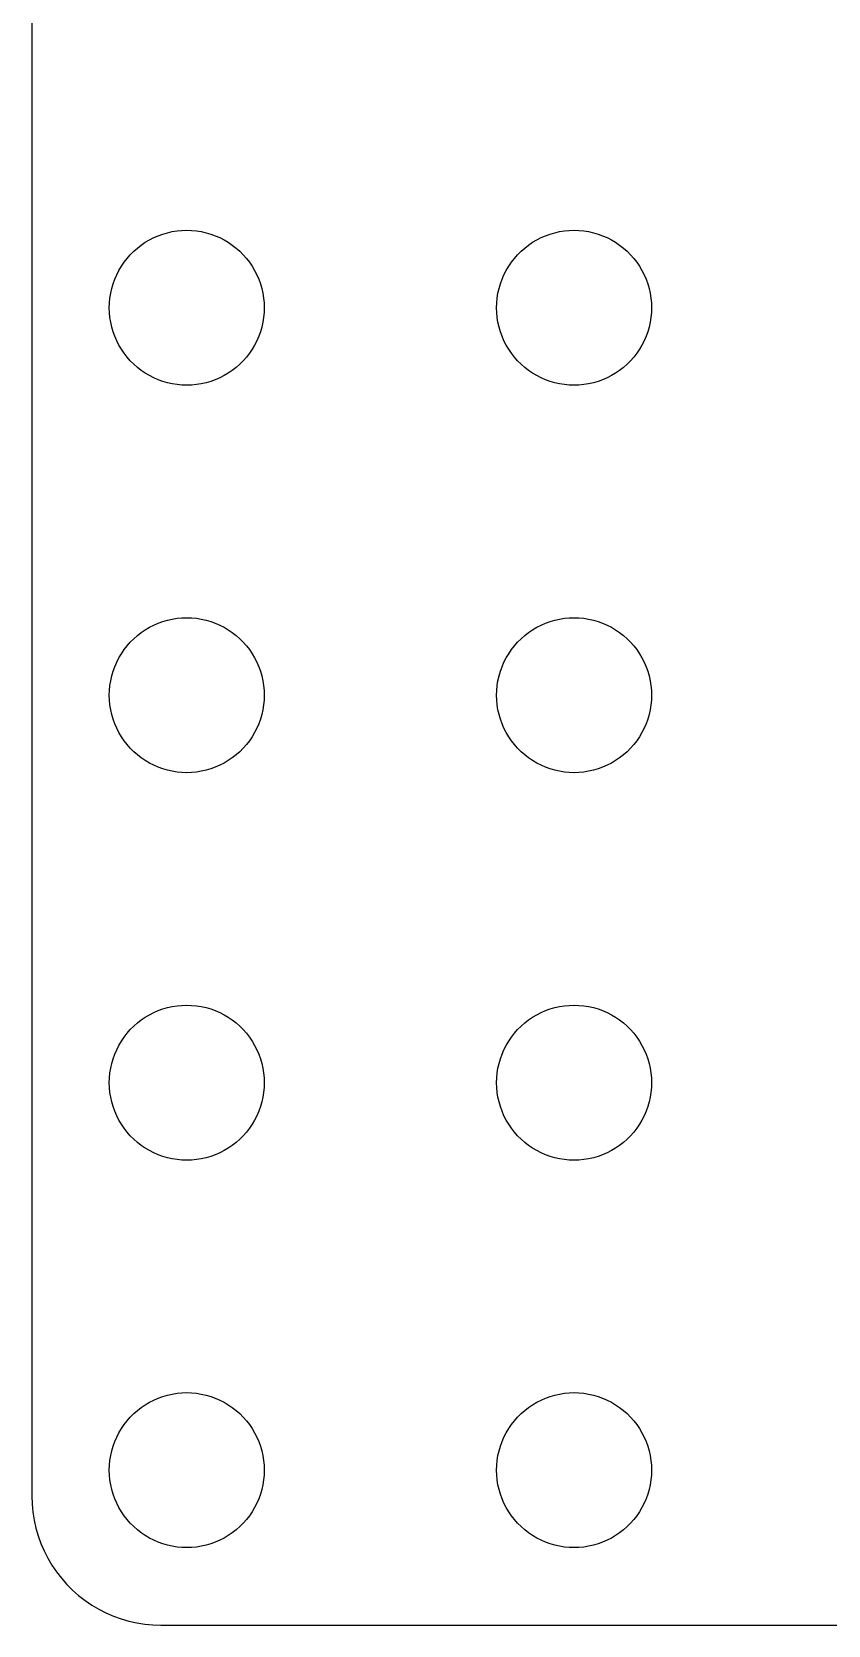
# Model space of a CAD drawing. Header units: metres. Extents: x -66 to 66, y -66 to 66.
# Drawn here: x -66 to -35.2, y -66 to -4.3 of the extents above; entities that cross this region are included whole.
import ezdxf

# ---------------------------------------------------------------- set-up
doc = ezdxf.new("R2010")
doc.units = ezdxf.units.M

msp = doc.modelspace()

# ---------------------------------------------------------------- linework, layer by layer
for p, q in [((-66, 61), (-66, -61)), ((-61.4453, -12.3711), (-61.2773, -12.2855)), ((-61.2773, -12.2855), (-61.1044, -12.2107)), ((-61.1044, -12.2107), (-60.927, -12.1468)), ((-60.927, -12.1468), (-60.7461, -12.0942)), ((-60.7461, -12.0942), (-60.5621, -12.0531)), ((-60.5621, -12.0531), (-60.376, -12.0237)), ((-60.376, -12.0237), (-60.1884, -12.0059)), ((-60.1884, -12.0059), (-60, -12)), ((-60, -12), (-59.8116, -12.0059)), ((-59.8116, -12.0059), (-59.624, -12.0237)), ((-59.624, -12.0237), (-59.4379, -12.0531)), ((-59.4379, -12.0531), (-59.2539, -12.0942)), ((-59.2539, -12.0942), (-59.0729, -12.1468)), ((-59.0729, -12.1468), (-58.8956, -12.2107)), ((-58.8956, -12.2107), (-58.7227, -12.2855)), ((-58.7227, -12.2855), (-58.5547, -12.3711)), ((-46.4453, -12.3711), (-46.2773, -12.2855)), ((-46.2773, -12.2855), (-46.1044, -12.2107)), ((-46.1044, -12.2107), (-45.927, -12.1468)), ((-45.927, -12.1468), (-45.7461, -12.0942)), ((-45.7461, -12.0942), (-45.5621, -12.0531)), ((-45.5621, -12.0531), (-45.376, -12.0237)), ((-45.376, -12.0237), (-45.1884, -12.0059)), ((-45.1884, -12.0059), (-45, -12)), ((-45, -12), (-44.8116, -12.0059)), ((-44.8116, -12.0059), (-44.624, -12.0237)), ((-44.624, -12.0237), (-44.4379, -12.0531)), ((-44.4379, -12.0531), (-44.2539, -12.0942)), ((-44.2539, -12.0942), (-44.0729, -12.1468)), ((-44.0729, -12.1468), (-43.8956, -12.2107)), ((-43.8956, -12.2107), (-43.7227, -12.2855)), ((-43.7227, -12.2855), (-43.5547, -12.3711)), ((-62.3115, -13.0877), (-62.1869, -12.9464)), ((-62.1869, -12.9464), (-62.0536, -12.8131)), ((-62.0536, -12.8131), (-61.9123, -12.6884)), ((-61.9123, -12.6884), (-61.7634, -12.5729)), ((-61.7634, -12.5729), (-61.6075, -12.467)), ((-61.6075, -12.467), (-61.4453, -12.3711)), ((-58.5547, -12.3711), (-58.3925, -12.467)), ((-58.3925, -12.467), (-58.2366, -12.5729)), ((-58.2366, -12.5729), (-58.0877, -12.6884)), ((-58.0877, -12.6884), (-57.9464, -12.8131)), ((-57.9464, -12.8131), (-57.8131, -12.9464)), ((-57.8131, -12.9464), (-57.6885, -13.0877)), ((-47.3115, -13.0877), (-47.1869, -12.9464)), ((-47.1869, -12.9464), (-47.0536, -12.8131)), ((-47.0536, -12.8131), (-46.9123, -12.6884)), ((-46.9123, -12.6884), (-46.7634, -12.5729)), ((-46.7634, -12.5729), (-46.6075, -12.467)), ((-46.6075, -12.467), (-46.4453, -12.3711)), ((-43.5547, -12.3711), (-43.3925, -12.467)), ((-43.3925, -12.467), (-43.2366, -12.5729)), ((-43.2366, -12.5729), (-43.0877, -12.6884)), ((-43.0877, -12.6884), (-42.9464, -12.8131)), ((-42.9464, -12.8131), (-42.8131, -12.9464)), ((-42.8131, -12.9464), (-42.6885, -13.0877)), ((-62.7145, -13.7227), (-62.6289, -13.5547)), ((-62.6289, -13.5547), (-62.533, -13.3925)), ((-62.533, -13.3925), (-62.427, -13.2366)), ((-62.427, -13.2366), (-62.3115, -13.0877)), ((-57.6885, -13.0877), (-57.5729, -13.2366)), ((-57.5729, -13.2366), (-57.467, -13.3925)), ((-57.467, -13.3925), (-57.3711, -13.5547)), ((-57.3711, -13.5547), (-57.2855, -13.7227)), ((-47.7145, -13.7227), (-47.6289, -13.5547)), ((-47.6289, -13.5547), (-47.533, -13.3925)), ((-47.533, -13.3925), (-47.427, -13.2366)), ((-47.427, -13.2366), (-47.3115, -13.0877)), ((-42.6885, -13.0877), (-42.5729, -13.2366)), ((-42.5729, -13.2366), (-42.467, -13.3925)), ((-42.467, -13.3925), (-42.3711, -13.5547)), ((-42.3711, -13.5547), (-42.2855, -13.7227)), ((-62.9057, -14.2539), (-62.8532, -14.0729)), ((-62.8532, -14.0729), (-62.7893, -13.8956)), ((-62.7893, -13.8956), (-62.7145, -13.7227)), ((-57.2855, -13.7227), (-57.2107, -13.8956)), ((-57.2107, -13.8956), (-57.1468, -14.0729)), ((-57.1468, -14.0729), (-57.0942, -14.2539)), ((-47.9057, -14.2539), (-47.8532, -14.0729)), ((-47.8532, -14.0729), (-47.7893, -13.8956)), ((-47.7893, -13.8956), (-47.7145, -13.7227)), ((-42.2855, -13.7227), (-42.2107, -13.8956)), ((-42.2107, -13.8956), (-42.1468, -14.0729)), ((-42.1468, -14.0729), (-42.0942, -14.2539)), ((-62.9941, -14.8116), (-62.9763, -14.624)), ((-62.9763, -14.624), (-62.9469, -14.4379)), ((-62.9469, -14.4379), (-62.9057, -14.2539)), ((-57.0942, -14.2539), (-57.0531, -14.4379)), ((-57.0531, -14.4379), (-57.0237, -14.624)), ((-57.0237, -14.624), (-57.0059, -14.8116)), ((-47.9941, -14.8116), (-47.9763, -14.624)), ((-47.9763, -14.624), (-47.9469, -14.4379)), ((-47.9469, -14.4379), (-47.9057, -14.2539)), ((-42.0942, -14.2539), (-42.0531, -14.4379)), ((-42.0531, -14.4379), (-42.0237, -14.624)), ((-42.0237, -14.624), (-42.0059, -14.8116)), ((-63, -15), (-62.9941, -14.8116)), ((-62.9941, -15.1884), (-63, -15)), ((-62.9763, -15.376), (-62.9941, -15.1884)), ((-62.9469, -15.5621), (-62.9763, -15.376)), ((-57.0237, -15.376), (-57.0531, -15.5621)), ((-57.0059, -15.1884), (-57.0237, -15.376)), ((-57.0059, -14.8116), (-57, -15)), ((-57, -15), (-57.0059, -15.1884)), ((-48, -15), (-47.9941, -14.8116)), ((-47.9941, -15.1884), (-48, -15)), ((-47.9763, -15.376), (-47.9941, -15.1884)), ((-47.9469, -15.5621), (-47.9763, -15.376)), ((-42.0237, -15.376), (-42.0531, -15.5621)), ((-42.0059, -15.1884), (-42.0237, -15.376)), ((-42.0059, -14.8116), (-42, -15)), ((-42, -15), (-42.0059, -15.1884)), ((-62.9057, -15.7461), (-62.9469, -15.5621)), ((-62.8532, -15.927), (-62.9057, -15.7461)), ((-62.7893, -16.1044), (-62.8532, -15.927)), ((-57.1468, -15.927), (-57.2107, -16.1044)), ((-57.0942, -15.7461), (-57.1468, -15.927)), ((-57.0531, -15.5621), (-57.0942, -15.7461)), ((-47.9057, -15.7461), (-47.9469, -15.5621)), ((-47.8532, -15.927), (-47.9057, -15.7461)), ((-47.7893, -16.1044), (-47.8532, -15.927)), ((-42.1468, -15.927), (-42.2107, -16.1044)), ((-42.0942, -15.7461), (-42.1468, -15.927)), ((-42.0531, -15.5621), (-42.0942, -15.7461)), ((-62.7145, -16.2773), (-62.7893, -16.1044)), ((-62.6289, -16.4453), (-62.7145, -16.2773)), ((-62.533, -16.6075), (-62.6289, -16.4453)), ((-62.427, -16.7634), (-62.533, -16.6075)), ((-57.467, -16.6075), (-57.5729, -16.7634)), ((-57.3711, -16.4453), (-57.467, -16.6075)), ((-57.2855, -16.2773), (-57.3711, -16.4453)), ((-57.2107, -16.1044), (-57.2855, -16.2773)), ((-47.7145, -16.2773), (-47.7893, -16.1044)), ((-47.6289, -16.4453), (-47.7145, -16.2773)), ((-47.533, -16.6075), (-47.6289, -16.4453)), ((-47.427, -16.7634), (-47.533, -16.6075)), ((-42.467, -16.6075), (-42.5729, -16.7634)), ((-42.3711, -16.4453), (-42.467, -16.6075)), ((-42.2855, -16.2773), (-42.3711, -16.4453)), ((-42.2107, -16.1044), (-42.2855, -16.2773)), ((-62.3115, -16.9123), (-62.427, -16.7634)), ((-62.1869, -17.0536), (-62.3115, -16.9123)), ((-62.0536, -17.1869), (-62.1869, -17.0536)), ((-61.9123, -17.3115), (-62.0536, -17.1869)), ((-57.9464, -17.1869), (-58.0877, -17.3115)), ((-57.8131, -17.0536), (-57.9464, -17.1869)), ((-57.6885, -16.9123), (-57.8131, -17.0536)), ((-57.5729, -16.7634), (-57.6885, -16.9123)), ((-47.3115, -16.9123), (-47.427, -16.7634)), ((-47.1869, -17.0536), (-47.3115, -16.9123)), ((-47.0536, -17.1869), (-47.1869, -17.0536)), ((-46.9123, -17.3115), (-47.0536, -17.1869)), ((-42.9464, -17.1869), (-43.0877, -17.3115)), ((-42.8131, -17.0536), (-42.9464, -17.1869)), ((-42.6885, -16.9123), (-42.8131, -17.0536)), ((-42.5729, -16.7634), (-42.6885, -16.9123)), ((-61.7634, -17.427), (-61.9123, -17.3115)), ((-61.6075, -17.533), (-61.7634, -17.427)), ((-61.4453, -17.6289), (-61.6075, -17.533)), ((-61.2773, -17.7145), (-61.4453, -17.6289)), ((-61.1044, -17.7893), (-61.2773, -17.7145)), ((-60.927, -17.8532), (-61.1044, -17.7893)), ((-60.7461, -17.9057), (-60.927, -17.8532)), ((-59.0729, -17.8532), (-59.2539, -17.9057)), ((-58.8956, -17.7893), (-59.0729, -17.8532)), ((-58.7227, -17.7145), (-58.8956, -17.7893)), ((-58.5547, -17.6289), (-58.7227, -17.7145)), ((-58.3925, -17.533), (-58.5547, -17.6289)), ((-58.2366, -17.427), (-58.3925, -17.533)), ((-58.0877, -17.3115), (-58.2366, -17.427)), ((-46.7634, -17.427), (-46.9123, -17.3115)), ((-46.6075, -17.533), (-46.7634, -17.427)), ((-46.4453, -17.6289), (-46.6075, -17.533)), ((-46.2773, -17.7145), (-46.4453, -17.6289)), ((-46.1044, -17.7893), (-46.2773, -17.7145)), ((-45.927, -17.8532), (-46.1044, -17.7893)), ((-45.7461, -17.9057), (-45.927, -17.8532)), ((-44.0729, -17.8532), (-44.2539, -17.9057)), ((-43.8956, -17.7893), (-44.0729, -17.8532)), ((-43.7227, -17.7145), (-43.8956, -17.7893)), ((-43.5547, -17.6289), (-43.7227, -17.7145)), ((-43.3925, -17.533), (-43.5547, -17.6289)), ((-43.2366, -17.427), (-43.3925, -17.533)), ((-43.0877, -17.3115), (-43.2366, -17.427)), ((-60.5621, -17.9469), (-60.7461, -17.9057)), ((-60.376, -17.9763), (-60.5621, -17.9469)), ((-60.1884, -17.9941), (-60.376, -17.9763)), ((-60, -18), (-60.1884, -17.9941)), ((-59.8116, -17.9941), (-60, -18)), ((-59.624, -17.9763), (-59.8116, -17.9941)), ((-59.4379, -17.9469), (-59.624, -17.9763)), ((-59.2539, -17.9057), (-59.4379, -17.9469)), ((-45.5621, -17.9469), (-45.7461, -17.9057)), ((-45.376, -17.9763), (-45.5621, -17.9469)), ((-45.1884, -17.9941), (-45.376, -17.9763)), ((-45, -18), (-45.1884, -17.9941)), ((-44.8116, -17.9941), (-45, -18)), ((-44.624, -17.9763), (-44.8116, -17.9941)), ((-44.4379, -17.9469), (-44.624, -17.9763)), ((-44.2539, -17.9057), (-44.4379, -17.9469)), ((-60.927, -27.1468), (-60.7461, -27.0942)), ((-60.7461, -27.0942), (-60.5621, -27.0531)), ((-60.5621, -27.0531), (-60.376, -27.0237)), ((-60.376, -27.0237), (-60.1884, -27.0059)), ((-60.1884, -27.0059), (-60, -27)), ((-60, -27), (-59.8116, -27.0059)), ((-59.8116, -27.0059), (-59.624, -27.0237)), ((-59.624, -27.0237), (-59.4379, -27.0531)), ((-59.4379, -27.0531), (-59.2539, -27.0942)), ((-59.2539, -27.0942), (-59.0729, -27.1468)), ((-45.927, -27.1468), (-45.7461, -27.0942)), ((-45.7461, -27.0942), (-45.5621, -27.0531)), ((-45.5621, -27.0531), (-45.376, -27.0237)), ((-45.376, -27.0237), (-45.1884, -27.0059)), ((-45.1884, -27.0059), (-45, -27)), ((-45, -27), (-44.8116, -27.0059)), ((-44.8116, -27.0059), (-44.624, -27.0237)), ((-44.624, -27.0237), (-44.4379, -27.0531)), ((-44.4379, -27.0531), (-44.2539, -27.0942)), ((-44.2539, -27.0942), (-44.0729, -27.1468)), ((-62.0536, -27.8131), (-61.9123, -27.6884)), ((-61.9123, -27.6884), (-61.7634, -27.5729)), ((-61.7634, -27.5729), (-61.6075, -27.467)), ((-61.6075, -27.467), (-61.4453, -27.3711)), ((-61.4453, -27.3711), (-61.2773, -27.2855)), ((-61.2773, -27.2855), (-61.1044, -27.2107)), ((-61.1044, -27.2107), (-60.927, -27.1468)), ((-59.0729, -27.1468), (-58.8956, -27.2107)), ((-58.8956, -27.2107), (-58.7227, -27.2855)), ((-58.7227, -27.2855), (-58.5547, -27.3711)), ((-58.5547, -27.3711), (-58.3925, -27.467)), ((-58.3925, -27.467), (-58.2366, -27.5729)), ((-58.2366, -27.5729), (-58.0877, -27.6884)), ((-58.0877, -27.6884), (-57.9464, -27.8131)), ((-47.0536, -27.8131), (-46.9123, -27.6884)), ((-46.9123, -27.6884), (-46.7634, -27.5729)), ((-46.7634, -27.5729), (-46.6075, -27.467)), ((-46.6075, -27.467), (-46.4453, -27.3711)), ((-46.4453, -27.3711), (-46.2773, -27.2855)), ((-46.2773, -27.2855), (-46.1044, -27.2107)), ((-46.1044, -27.2107), (-45.927, -27.1468)), ((-44.0729, -27.1468), (-43.8956, -27.2107)), ((-43.8956, -27.2107), (-43.7227, -27.2855)), ((-43.7227, -27.2855), (-43.5547, -27.3711)), ((-43.5547, -27.3711), (-43.3925, -27.467)), ((-43.3925, -27.467), (-43.2366, -27.5729)), ((-43.2366, -27.5729), (-43.0877, -27.6884)), ((-43.0877, -27.6884), (-42.9464, -27.8131)), ((-62.533, -28.3925), (-62.427, -28.2366)), ((-62.427, -28.2366), (-62.3115, -28.0877)), ((-62.3115, -28.0877), (-62.1869, -27.9464)), ((-62.1869, -27.9464), (-62.0536, -27.8131)), ((-57.9464, -27.8131), (-57.8131, -27.9464)), ((-57.8131, -27.9464), (-57.6885, -28.0877)), ((-57.6885, -28.0877), (-57.5729, -28.2366)), ((-57.5729, -28.2366), (-57.467, -28.3925)), ((-47.533, -28.3925), (-47.427, -28.2366)), ((-47.427, -28.2366), (-47.3115, -28.0877)), ((-47.3115, -28.0877), (-47.1869, -27.9464)), ((-47.1869, -27.9464), (-47.0536, -27.8131)), ((-42.9464, -27.8131), (-42.8131, -27.9464)), ((-42.8131, -27.9464), (-42.6885, -28.0877)), ((-42.6885, -28.0877), (-42.5729, -28.2366)), ((-42.5729, -28.2366), (-42.467, -28.3925)), ((-62.8532, -29.0729), (-62.7893, -28.8956)), ((-62.7893, -28.8956), (-62.7145, -28.7227)), ((-62.7145, -28.7227), (-62.6289, -28.5547)), ((-62.6289, -28.5547), (-62.533, -28.3925)), ((-57.467, -28.3925), (-57.3711, -28.5547)), ((-57.3711, -28.5547), (-57.2855, -28.7227)), ((-57.2855, -28.7227), (-57.2107, -28.8956)), ((-57.2107, -28.8956), (-57.1468, -29.0729)), ((-47.8532, -29.0729), (-47.7893, -28.8956)), ((-47.7893, -28.8956), (-47.7145, -28.7227)), ((-47.7145, -28.7227), (-47.6289, -28.5547)), ((-47.6289, -28.5547), (-47.533, -28.3925)), ((-42.467, -28.3925), (-42.3711, -28.5547)), ((-42.3711, -28.5547), (-42.2855, -28.7227)), ((-42.2855, -28.7227), (-42.2107, -28.8956)), ((-42.2107, -28.8956), (-42.1468, -29.0729)), ((-62.9763, -29.624), (-62.9469, -29.4379)), ((-62.9469, -29.4379), (-62.9057, -29.2539)), ((-62.9057, -29.2539), (-62.8532, -29.0729)), ((-57.1468, -29.0729), (-57.0942, -29.2539)), ((-57.0942, -29.2539), (-57.0531, -29.4379)), ((-57.0531, -29.4379), (-57.0237, -29.624)), ((-47.9763, -29.624), (-47.9469, -29.4379)), ((-47.9469, -29.4379), (-47.9057, -29.2539)), ((-47.9057, -29.2539), (-47.8532, -29.0729)), ((-42.1468, -29.0729), (-42.0942, -29.2539)), ((-42.0942, -29.2539), (-42.0531, -29.4379)), ((-42.0531, -29.4379), (-42.0237, -29.624)), ((-63, -30), (-62.9941, -29.8116)), ((-62.9941, -30.1884), (-63, -30)), ((-62.9941, -29.8116), (-62.9763, -29.624)), ((-62.9763, -30.376), (-62.9941, -30.1884)), ((-57.0237, -29.624), (-57.0059, -29.8116)), ((-57.0059, -30.1884), (-57.0237, -30.376)), ((-57.0059, -29.8116), (-57, -30)), ((-57, -30), (-57.0059, -30.1884)), ((-48, -30), (-47.9941, -29.8116)), ((-47.9941, -30.1884), (-48, -30)), ((-47.9941, -29.8116), (-47.9763, -29.624)), ((-47.9763, -30.376), (-47.9941, -30.1884)), ((-42.0237, -29.624), (-42.0059, -29.8116)), ((-42.0059, -30.1884), (-42.0237, -30.376)), ((-42.0059, -29.8116), (-42, -30)), ((-42, -30), (-42.0059, -30.1884)), ((-62.9469, -30.5621), (-62.9763, -30.376)), ((-62.9057, -30.7461), (-62.9469, -30.5621)), ((-62.8532, -30.927), (-62.9057, -30.7461)), ((-57.0942, -30.7461), (-57.1468, -30.927)), ((-57.0531, -30.5621), (-57.0942, -30.7461)), ((-57.0237, -30.376), (-57.0531, -30.5621)), ((-47.9469, -30.5621), (-47.9763, -30.376)), ((-47.9057, -30.7461), (-47.9469, -30.5621)), ((-47.8532, -30.927), (-47.9057, -30.7461)), ((-42.0942, -30.7461), (-42.1468, -30.927)), ((-42.0531, -30.5621), (-42.0942, -30.7461)), ((-42.0237, -30.376), (-42.0531, -30.5621)), ((-62.7893, -31.1044), (-62.8532, -30.927)), ((-62.7145, -31.2773), (-62.7893, -31.1044)), ((-62.6289, -31.4453), (-62.7145, -31.2773)), ((-62.533, -31.6075), (-62.6289, -31.4453)), ((-57.3711, -31.4453), (-57.467, -31.6075)), ((-57.2855, -31.2773), (-57.3711, -31.4453)), ((-57.2107, -31.1044), (-57.2855, -31.2773)), ((-57.1468, -30.927), (-57.2107, -31.1044)), ((-47.7893, -31.1044), (-47.8532, -30.927)), ((-47.7145, -31.2773), (-47.7893, -31.1044)), ((-47.6289, -31.4453), (-47.7145, -31.2773)), ((-47.533, -31.6075), (-47.6289, -31.4453)), ((-42.3711, -31.4453), (-42.467, -31.6075)), ((-42.2855, -31.2773), (-42.3711, -31.4453)), ((-42.2107, -31.1044), (-42.2855, -31.2773)), ((-42.1468, -30.927), (-42.2107, -31.1044)), ((-62.427, -31.7634), (-62.533, -31.6075)), ((-62.3115, -31.9123), (-62.427, -31.7634)), ((-62.1869, -32.0536), (-62.3115, -31.9123)), ((-62.0536, -32.1869), (-62.1869, -32.0536)), ((-57.8131, -32.0536), (-57.9464, -32.1869)), ((-57.6885, -31.9123), (-57.8131, -32.0536)), ((-57.5729, -31.7634), (-57.6885, -31.9123)), ((-57.467, -31.6075), (-57.5729, -31.7634)), ((-47.427, -31.7634), (-47.533, -31.6075)), ((-47.3115, -31.9123), (-47.427, -31.7634)), ((-47.1869, -32.0536), (-47.3115, -31.9123)), ((-47.0536, -32.1869), (-47.1869, -32.0536)), ((-42.8131, -32.0536), (-42.9464, -32.1869)), ((-42.6885, -31.9123), (-42.8131, -32.0536)), ((-42.5729, -31.7634), (-42.6885, -31.9123)), ((-42.467, -31.6075), (-42.5729, -31.7634)), ((-61.9123, -32.3115), (-62.0536, -32.1869)), ((-61.7634, -32.427), (-61.9123, -32.3115)), ((-61.6075, -32.533), (-61.7634, -32.427)), ((-61.4453, -32.6289), (-61.6075, -32.533)), ((-61.2773, -32.7145), (-61.4453, -32.6289)), ((-58.5547, -32.6289), (-58.7227, -32.7145)), ((-58.3925, -32.533), (-58.5547, -32.6289)), ((-58.2366, -32.427), (-58.3925, -32.533)), ((-58.0877, -32.3115), (-58.2366, -32.427)), ((-57.9464, -32.1869), (-58.0877, -32.3115)), ((-46.9123, -32.3115), (-47.0536, -32.1869)), ((-46.7634, -32.427), (-46.9123, -32.3115)), ((-46.6075, -32.533), (-46.7634, -32.427)), ((-46.4453, -32.6289), (-46.6075, -32.533)), ((-46.2773, -32.7145), (-46.4453, -32.6289)), ((-43.5547, -32.6289), (-43.7227, -32.7145)), ((-43.3925, -32.533), (-43.5547, -32.6289)), ((-43.2366, -32.427), (-43.3925, -32.533)), ((-43.0877, -32.3115), (-43.2366, -32.427)), ((-42.9464, -32.1869), (-43.0877, -32.3115)), ((-61.1044, -32.7893), (-61.2773, -32.7145)), ((-60.927, -32.8532), (-61.1044, -32.7893)), ((-60.7461, -32.9057), (-60.927, -32.8532)), ((-60.5621, -32.9469), (-60.7461, -32.9057)), ((-60.376, -32.9763), (-60.5621, -32.9469)), ((-60.1884, -32.9941), (-60.376, -32.9763)), ((-60, -33), (-60.1884, -32.9941)), ((-59.8116, -32.9941), (-60, -33)), ((-59.624, -32.9763), (-59.8116, -32.9941)), ((-59.4379, -32.9469), (-59.624, -32.9763)), ((-59.2539, -32.9057), (-59.4379, -32.9469)), ((-59.0729, -32.8532), (-59.2539, -32.9057)), ((-58.8956, -32.7893), (-59.0729, -32.8532)), ((-58.7227, -32.7145), (-58.8956, -32.7893)), ((-46.1044, -32.7893), (-46.2773, -32.7145)), ((-45.927, -32.8532), (-46.1044, -32.7893)), ((-45.7461, -32.9057), (-45.927, -32.8532)), ((-45.5621, -32.9469), (-45.7461, -32.9057)), ((-45.376, -32.9763), (-45.5621, -32.9469)), ((-45.1884, -32.9941), (-45.376, -32.9763)), ((-45, -33), (-45.1884, -32.9941)), ((-44.8116, -32.9941), (-45, -33)), ((-44.624, -32.9763), (-44.8116, -32.9941)), ((-44.4379, -32.9469), (-44.624, -32.9763)), ((-44.2539, -32.9057), (-44.4379, -32.9469)), ((-44.0729, -32.8532), (-44.2539, -32.9057)), ((-43.8956, -32.7893), (-44.0729, -32.8532)), ((-43.7227, -32.7145), (-43.8956, -32.7893)), ((-61.7634, -42.5729), (-61.6075, -42.467)), ((-61.6075, -42.467), (-61.4453, -42.3711)), ((-61.4453, -42.3711), (-61.2773, -42.2855)), ((-61.2773, -42.2855), (-61.1044, -42.2107)), ((-61.1044, -42.2107), (-60.927, -42.1468)), ((-60.927, -42.1468), (-60.7461, -42.0942)), ((-60.7461, -42.0942), (-60.5621, -42.0531)), ((-60.5621, -42.0531), (-60.376, -42.0237)), ((-60.376, -42.0237), (-60.1884, -42.0059)), ((-60.1884, -42.0059), (-60, -42)), ((-60, -42), (-59.8116, -42.0059)), ((-59.8116, -42.0059), (-59.624, -42.0237)), ((-59.624, -42.0237), (-59.4379, -42.0531)), ((-59.4379, -42.0531), (-59.2539, -42.0942)), ((-59.2539, -42.0942), (-59.0729, -42.1468)), ((-59.0729, -42.1468), (-58.8956, -42.2107)), ((-58.8956, -42.2107), (-58.7227, -42.2855)), ((-58.7227, -42.2855), (-58.5547, -42.3711)), ((-58.5547, -42.3711), (-58.3925, -42.467)), ((-58.3925, -42.467), (-58.2366, -42.5729)), ((-46.7634, -42.5729), (-46.6075, -42.467)), ((-46.6075, -42.467), (-46.4453, -42.3711)), ((-46.4453, -42.3711), (-46.2773, -42.2855)), ((-46.2773, -42.2855), (-46.1044, -42.2107)), ((-46.1044, -42.2107), (-45.927, -42.1468)), ((-45.927, -42.1468), (-45.7461, -42.0942)), ((-45.7461, -42.0942), (-45.5621, -42.0531)), ((-45.5621, -42.0531), (-45.376, -42.0237)), ((-45.376, -42.0237), (-45.1884, -42.0059)), ((-45.1884, -42.0059), (-45, -42)), ((-45, -42), (-44.8116, -42.0059)), ((-44.8116, -42.0059), (-44.624, -42.0237)), ((-44.624, -42.0237), (-44.4379, -42.0531)), ((-44.4379, -42.0531), (-44.2539, -42.0942)), ((-44.2539, -42.0942), (-44.0729, -42.1468)), ((-44.0729, -42.1468), (-43.8956, -42.2107)), ((-43.8956, -42.2107), (-43.7227, -42.2855)), ((-43.7227, -42.2855), (-43.5547, -42.3711)), ((-43.5547, -42.3711), (-43.3925, -42.467)), ((-43.3925, -42.467), (-43.2366, -42.5729)), ((-62.427, -43.2366), (-62.3115, -43.0877)), ((-62.3115, -43.0877), (-62.1869, -42.9464)), ((-62.1869, -42.9464), (-62.0536, -42.8131)), ((-62.0536, -42.8131), (-61.9123, -42.6885)), ((-61.9123, -42.6885), (-61.7634, -42.5729)), ((-58.2366, -42.5729), (-58.0877, -42.6885)), ((-58.0877, -42.6885), (-57.9464, -42.8131)), ((-57.9464, -42.8131), (-57.8131, -42.9464)), ((-57.8131, -42.9464), (-57.6885, -43.0877)), ((-57.6885, -43.0877), (-57.5729, -43.2366)), ((-47.427, -43.2366), (-47.3115, -43.0877)), ((-47.3115, -43.0877), (-47.1869, -42.9464)), ((-47.1869, -42.9464), (-47.0536, -42.8131)), ((-47.0536, -42.8131), (-46.9123, -42.6885)), ((-46.9123, -42.6885), (-46.7634, -42.5729)), ((-43.2366, -42.5729), (-43.0877, -42.6885)), ((-43.0877, -42.6885), (-42.9464, -42.8131)), ((-42.9464, -42.8131), (-42.8131, -42.9464)), ((-42.8131, -42.9464), (-42.6885, -43.0877)), ((-42.6885, -43.0877), (-42.5729, -43.2366)), ((-62.7893, -43.8956), (-62.7145, -43.7227)), ((-62.7145, -43.7227), (-62.6289, -43.5547)), ((-62.6289, -43.5547), (-62.533, -43.3925)), ((-62.533, -43.3925), (-62.427, -43.2366)), ((-57.5729, -43.2366), (-57.467, -43.3925)), ((-57.467, -43.3925), (-57.3711, -43.5547)), ((-57.3711, -43.5547), (-57.2855, -43.7227)), ((-57.2855, -43.7227), (-57.2107, -43.8956)), ((-47.7893, -43.8956), (-47.7145, -43.7227)), ((-47.7145, -43.7227), (-47.6289, -43.5547)), ((-47.6289, -43.5547), (-47.533, -43.3925)), ((-47.533, -43.3925), (-47.427, -43.2366)), ((-42.5729, -43.2366), (-42.467, -43.3925)), ((-42.467, -43.3925), (-42.3711, -43.5547)), ((-42.3711, -43.5547), (-42.2855, -43.7227)), ((-42.2855, -43.7227), (-42.2107, -43.8956)), ((-62.9469, -44.4379), (-62.9057, -44.2539)), ((-62.9057, -44.2539), (-62.8532, -44.0729)), ((-62.8532, -44.0729), (-62.7893, -43.8956)), ((-57.2107, -43.8956), (-57.1468, -44.0729)), ((-57.1468, -44.0729), (-57.0942, -44.2539)), ((-57.0942, -44.2539), (-57.0531, -44.4379)), ((-47.9469, -44.4379), (-47.9057, -44.2539)), ((-47.9057, -44.2539), (-47.8532, -44.0729)), ((-47.8532, -44.0729), (-47.7893, -43.8956)), ((-42.2107, -43.8956), (-42.1468, -44.0729)), ((-42.1468, -44.0729), (-42.0942, -44.2539)), ((-42.0942, -44.2539), (-42.0531, -44.4379)), ((-63, -45), (-62.9941, -44.8116)), ((-62.9941, -45.1884), (-63, -45)), ((-62.9941, -44.8116), (-62.9763, -44.624)), ((-62.9763, -44.624), (-62.9469, -44.4379)), ((-57.0531, -44.4379), (-57.0237, -44.624)), ((-57.0237, -44.624), (-57.0059, -44.8116)), ((-57.0059, -44.8116), (-57, -45)), ((-57, -45), (-57.0059, -45.1884)), ((-48, -45), (-47.9941, -44.8116)), ((-47.9941, -45.1884), (-48, -45)), ((-47.9941, -44.8116), (-47.9763, -44.624)), ((-47.9763, -44.624), (-47.9469, -44.4379)), ((-42.0531, -44.4379), (-42.0237, -44.624)), ((-42.0237, -44.624), (-42.0059, -44.8116)), ((-42.0059, -44.8116), (-42, -45)), ((-42, -45), (-42.0059, -45.1884)), ((-62.9763, -45.376), (-62.9941, -45.1884)), ((-62.9469, -45.5621), (-62.9763, -45.376)), ((-62.9057, -45.7461), (-62.9469, -45.5621)), ((-57.0531, -45.5621), (-57.0942, -45.7461)), ((-57.0237, -45.376), (-57.0531, -45.5621)), ((-57.0059, -45.1884), (-57.0237, -45.376)), ((-47.9763, -45.376), (-47.9941, -45.1884)), ((-47.9469, -45.5621), (-47.9763, -45.376)), ((-47.9057, -45.7461), (-47.9469, -45.5621)), ((-42.0531, -45.5621), (-42.0942, -45.7461)), ((-42.0237, -45.376), (-42.0531, -45.5621)), ((-42.0059, -45.1884), (-42.0237, -45.376)), ((-62.8532, -45.927), (-62.9057, -45.7461)), ((-62.7893, -46.1044), (-62.8532, -45.927)), ((-62.7145, -46.2773), (-62.7893, -46.1044)), ((-57.2107, -46.1044), (-57.2855, -46.2773)), ((-57.1468, -45.927), (-57.2107, -46.1044)), ((-57.0942, -45.7461), (-57.1468, -45.927)), ((-47.8532, -45.927), (-47.9057, -45.7461)), ((-47.7893, -46.1044), (-47.8532, -45.927)), ((-47.7145, -46.2773), (-47.7893, -46.1044)), ((-42.2107, -46.1044), (-42.2855, -46.2773)), ((-42.1468, -45.927), (-42.2107, -46.1044)), ((-42.0942, -45.7461), (-42.1468, -45.927)), ((-62.6289, -46.4453), (-62.7145, -46.2773)), ((-62.533, -46.6075), (-62.6289, -46.4453)), ((-62.427, -46.7634), (-62.533, -46.6075)), ((-62.3115, -46.9123), (-62.427, -46.7634)), ((-57.5729, -46.7634), (-57.6885, -46.9123)), ((-57.467, -46.6075), (-57.5729, -46.7634)), ((-57.3711, -46.4453), (-57.467, -46.6075)), ((-57.2855, -46.2773), (-57.3711, -46.4453)), ((-47.6289, -46.4453), (-47.7145, -46.2773)), ((-47.533, -46.6075), (-47.6289, -46.4453)), ((-47.427, -46.7634), (-47.533, -46.6075)), ((-47.3115, -46.9123), (-47.427, -46.7634)), ((-42.5729, -46.7634), (-42.6885, -46.9123)), ((-42.467, -46.6075), (-42.5729, -46.7634)), ((-42.3711, -46.4453), (-42.467, -46.6075)), ((-42.2855, -46.2773), (-42.3711, -46.4453)), ((-62.1869, -47.0536), (-62.3115, -46.9123)), ((-62.0536, -47.1869), (-62.1869, -47.0536)), ((-61.9123, -47.3115), (-62.0536, -47.1869)), ((-61.7634, -47.427), (-61.9123, -47.3115)), ((-61.6075, -47.533), (-61.7634, -47.427)), ((-58.2366, -47.427), (-58.3925, -47.533)), ((-58.0877, -47.3115), (-58.2366, -47.427)), ((-57.9464, -47.1869), (-58.0877, -47.3115)), ((-57.8131, -47.0536), (-57.9464, -47.1869)), ((-57.6885, -46.9123), (-57.8131, -47.0536)), ((-47.1869, -47.0536), (-47.3115, -46.9123)), ((-47.0536, -47.1869), (-47.1869, -47.0536)), ((-46.9123, -47.3115), (-47.0536, -47.1869)), ((-46.7634, -47.427), (-46.9123, -47.3115)), ((-46.6075, -47.533), (-46.7634, -47.427)), ((-43.2366, -47.427), (-43.3925, -47.533)), ((-43.0877, -47.3115), (-43.2366, -47.427)), ((-42.9464, -47.1869), (-43.0877, -47.3115)), ((-42.8131, -47.0536), (-42.9464, -47.1869)), ((-42.6885, -46.9123), (-42.8131, -47.0536)), ((-61.4453, -47.6289), (-61.6075, -47.533)), ((-61.2773, -47.7145), (-61.4453, -47.6289)), ((-61.1044, -47.7893), (-61.2773, -47.7145)), ((-60.927, -47.8532), (-61.1044, -47.7893)), ((-60.7461, -47.9057), (-60.927, -47.8532)), ((-60.5621, -47.9469), (-60.7461, -47.9057)), ((-60.376, -47.9763), (-60.5621, -47.9469)), ((-60.1884, -47.9941), (-60.376, -47.9763)), ((-60, -48), (-60.1884, -47.9941)), ((-59.8116, -47.9941), (-60, -48)), ((-59.624, -47.9763), (-59.8116, -47.9941)), ((-59.4379, -47.9469), (-59.624, -47.9763)), ((-59.2539, -47.9057), (-59.4379, -47.9469)), ((-59.0729, -47.8532), (-59.2539, -47.9057)), ((-58.8956, -47.7893), (-59.0729, -47.8532)), ((-58.7227, -47.7145), (-58.8956, -47.7893)), ((-58.5547, -47.6289), (-58.7227, -47.7145)), ((-58.3925, -47.533), (-58.5547, -47.6289)), ((-46.4453, -47.6289), (-46.6075, -47.533)), ((-46.2773, -47.7145), (-46.4453, -47.6289)), ((-46.1044, -47.7893), (-46.2773, -47.7145)), ((-45.927, -47.8532), (-46.1044, -47.7893)), ((-45.7461, -47.9057), (-45.927, -47.8532)), ((-45.5621, -47.9469), (-45.7461, -47.9057)), ((-45.376, -47.9763), (-45.5621, -47.9469)), ((-45.1884, -47.9941), (-45.376, -47.9763)), ((-45, -48), (-45.1884, -47.9941)), ((-44.8116, -47.9941), (-45, -48)), ((-44.624, -47.9763), (-44.8116, -47.9941)), ((-44.4379, -47.9469), (-44.624, -47.9763)), ((-44.2539, -47.9057), (-44.4379, -47.9469)), ((-44.0729, -47.8532), (-44.2539, -47.9057)), ((-43.8956, -47.7893), (-44.0729, -47.8532)), ((-43.7227, -47.7145), (-43.8956, -47.7893)), ((-43.5547, -47.6289), (-43.7227, -47.7145)), ((-43.3925, -47.533), (-43.5547, -47.6289)), ((-61.4453, -57.3711), (-61.2773, -57.2855)), ((-61.2773, -57.2855), (-61.1044, -57.2107)), ((-61.1044, -57.2107), (-60.927, -57.1468)), ((-60.927, -57.1468), (-60.7461, -57.0942)), ((-60.7461, -57.0942), (-60.5621, -57.0531)), ((-60.5621, -57.0531), (-60.376, -57.0237)), ((-60.376, -57.0237), (-60.1884, -57.0059)), ((-60.1884, -57.0059), (-60, -57)), ((-60, -57), (-59.8116, -57.0059)), ((-59.8116, -57.0059), (-59.624, -57.0237)), ((-59.624, -57.0237), (-59.4379, -57.0531)), ((-59.4379, -57.0531), (-59.2539, -57.0942)), ((-59.2539, -57.0942), (-59.0729, -57.1468)), ((-59.0729, -57.1468), (-58.8956, -57.2107)), ((-58.8956, -57.2107), (-58.7227, -57.2855)), ((-58.7227, -57.2855), (-58.5547, -57.3711)), ((-46.4453, -57.3711), (-46.2773, -57.2855)), ((-46.2773, -57.2855), (-46.1044, -57.2107)), ((-46.1044, -57.2107), (-45.927, -57.1468)), ((-45.927, -57.1468), (-45.7461, -57.0942)), ((-45.7461, -57.0942), (-45.5621, -57.0531)), ((-45.5621, -57.0531), (-45.376, -57.0237)), ((-45.376, -57.0237), (-45.1884, -57.0059)), ((-45.1884, -57.0059), (-45, -57)), ((-45, -57), (-44.8116, -57.0059)), ((-44.8116, -57.0059), (-44.624, -57.0237)), ((-44.624, -57.0237), (-44.4379, -57.0531)), ((-44.4379, -57.0531), (-44.2539, -57.0942)), ((-44.2539, -57.0942), (-44.0729, -57.1468)), ((-44.0729, -57.1468), (-43.8956, -57.2107)), ((-43.8956, -57.2107), (-43.7227, -57.2855)), ((-43.7227, -57.2855), (-43.5547, -57.3711)), ((-62.3115, -58.0877), (-62.1869, -57.9464)), ((-62.1869, -57.9464), (-62.0536, -57.8131)), ((-62.0536, -57.8131), (-61.9123, -57.6885)), ((-61.9123, -57.6885), (-61.7634, -57.5729)), ((-61.7634, -57.5729), (-61.6075, -57.467)), ((-61.6075, -57.467), (-61.4453, -57.3711)), ((-58.5547, -57.3711), (-58.3925, -57.467)), ((-58.3925, -57.467), (-58.2366, -57.5729)), ((-58.2366, -57.5729), (-58.0877, -57.6885)), ((-58.0877, -57.6885), (-57.9464, -57.8131)), ((-57.9464, -57.8131), (-57.8131, -57.9464)), ((-57.8131, -57.9464), (-57.6885, -58.0877)), ((-47.3115, -58.0877), (-47.1869, -57.9464)), ((-47.1869, -57.9464), (-47.0536, -57.8131)), ((-47.0536, -57.8131), (-46.9123, -57.6885)), ((-46.9123, -57.6885), (-46.7634, -57.5729)), ((-46.7634, -57.5729), (-46.6075, -57.467)), ((-46.6075, -57.467), (-46.4453, -57.3711)), ((-43.5547, -57.3711), (-43.3925, -57.467)), ((-43.3925, -57.467), (-43.2366, -57.5729)), ((-43.2366, -57.5729), (-43.0877, -57.6885)), ((-43.0877, -57.6885), (-42.9464, -57.8131)), ((-42.9464, -57.8131), (-42.8131, -57.9464)), ((-42.8131, -57.9464), (-42.6885, -58.0877)), ((-62.7145, -58.7227), (-62.6289, -58.5547)), ((-62.6289, -58.5547), (-62.533, -58.3925)), ((-62.533, -58.3925), (-62.427, -58.2366)), ((-62.427, -58.2366), (-62.3115, -58.0877)), ((-57.6885, -58.0877), (-57.5729, -58.2366)), ((-57.5729, -58.2366), (-57.467, -58.3925)), ((-57.467, -58.3925), (-57.3711, -58.5547)), ((-57.3711, -58.5547), (-57.2855, -58.7227)), ((-47.7145, -58.7227), (-47.6289, -58.5547)), ((-47.6289, -58.5547), (-47.533, -58.3925)), ((-47.533, -58.3925), (-47.427, -58.2366)), ((-47.427, -58.2366), (-47.3115, -58.0877)), ((-42.6885, -58.0877), (-42.5729, -58.2366)), ((-42.5729, -58.2366), (-42.467, -58.3925)), ((-42.467, -58.3925), (-42.3711, -58.5547)), ((-42.3711, -58.5547), (-42.2855, -58.7227)), ((-62.9057, -59.2539), (-62.8532, -59.0729)), ((-62.8532, -59.0729), (-62.7893, -58.8956)), ((-62.7893, -58.8956), (-62.7145, -58.7227)), ((-57.2855, -58.7227), (-57.2107, -58.8956)), ((-57.2107, -58.8956), (-57.1468, -59.0729)), ((-57.1468, -59.0729), (-57.0942, -59.2539)), ((-47.9057, -59.2539), (-47.8532, -59.0729)), ((-47.8532, -59.0729), (-47.7893, -58.8956)), ((-47.7893, -58.8956), (-47.7145, -58.7227)), ((-42.2855, -58.7227), (-42.2107, -58.8956)), ((-42.2107, -58.8956), (-42.1468, -59.0729)), ((-42.1468, -59.0729), (-42.0942, -59.2539)), ((-63, -60), (-62.9941, -59.8116)), ((-62.9941, -59.8116), (-62.9763, -59.624)), ((-62.9763, -59.624), (-62.9469, -59.4379)), ((-62.9469, -59.4379), (-62.9057, -59.2539)), ((-57.0942, -59.2539), (-57.0531, -59.4379)), ((-57.0531, -59.4379), (-57.0237, -59.624)), ((-57.0237, -59.624), (-57.0059, -59.8116)), ((-57.0059, -59.8116), (-57, -60)), ((-48, -60), (-47.9941, -59.8116)), ((-47.9941, -59.8116), (-47.9763, -59.624)), ((-47.9763, -59.624), (-47.9469, -59.4379)), ((-47.9469, -59.4379), (-47.9057, -59.2539)), ((-42.0942, -59.2539), (-42.0531, -59.4379)), ((-42.0531, -59.4379), (-42.0237, -59.624)), ((-42.0237, -59.624), (-42.0059, -59.8116)), ((-42.0059, -59.8116), (-42, -60)), ((-62.9941, -60.1884), (-63, -60)), ((-62.9763, -60.376), (-62.9941, -60.1884)), ((-62.9469, -60.5621), (-62.9763, -60.376)), ((-57.0237, -60.376), (-57.0531, -60.5621)), ((-57.0059, -60.1884), (-57.0237, -60.376)), ((-57, -60), (-57.0059, -60.1884)), ((-47.9941, -60.1884), (-48, -60)), ((-47.9763, -60.376), (-47.9941, -60.1884)), ((-47.9469, -60.5621), (-47.9763, -60.376)), ((-42.0237, -60.376), (-42.0531, -60.5621)), ((-42.0059, -60.1884), (-42.0237, -60.376)), ((-42, -60), (-42.0059, -60.1884)), ((-66, -61), (-65.9901, -61.3139)), ((-62.9057, -60.7461), (-62.9469, -60.5621)), ((-62.8532, -60.927), (-62.9057, -60.7461)), ((-62.7893, -61.1044), (-62.8532, -60.927)), ((-57.1468, -60.927), (-57.2107, -61.1044)), ((-57.0942, -60.7461), (-57.1468, -60.927)), ((-57.0531, -60.5621), (-57.0942, -60.7461)), ((-47.9057, -60.7461), (-47.9469, -60.5621)), ((-47.8532, -60.927), (-47.9057, -60.7461)), ((-47.7893, -61.1044), (-47.8532, -60.927)), ((-42.1468, -60.927), (-42.2107, -61.1044)), ((-42.0942, -60.7461), (-42.1468, -60.927)), ((-42.0531, -60.5621), (-42.0942, -60.7461)), ((-65.9901, -61.3139), (-65.9606, -61.6267)), ((-65.9606, -61.6267), (-65.9114, -61.9369)), ((-62.7145, -61.2773), (-62.7893, -61.1044)), ((-62.6289, -61.4453), (-62.7145, -61.2773)), ((-62.533, -61.6075), (-62.6289, -61.4453)), ((-62.427, -61.7634), (-62.533, -61.6075)), ((-57.467, -61.6075), (-57.5729, -61.7634)), ((-57.3711, -61.4453), (-57.467, -61.6075)), ((-57.2855, -61.2773), (-57.3711, -61.4453)), ((-57.2107, -61.1044), (-57.2855, -61.2773)), ((-47.7145, -61.2773), (-47.7893, -61.1044)), ((-47.6289, -61.4453), (-47.7145, -61.2773)), ((-47.533, -61.6075), (-47.6289, -61.4453)), ((-47.427, -61.7634), (-47.533, -61.6075)), ((-42.467, -61.6075), (-42.5729, -61.7634)), ((-42.3711, -61.4453), (-42.467, -61.6075)), ((-42.2855, -61.2773), (-42.3711, -61.4453)), ((-42.2107, -61.1044), (-42.2855, -61.2773)), ((-65.9114, -61.9369), (-65.8429, -62.2435)), ((-65.8429, -62.2435), (-65.7553, -62.5451)), ((-62.3115, -61.9123), (-62.427, -61.7634)), ((-62.1869, -62.0536), (-62.3115, -61.9123)), ((-62.0536, -62.1869), (-62.1869, -62.0536)), ((-61.9123, -62.3115), (-62.0536, -62.1869)), ((-57.9464, -62.1869), (-58.0877, -62.3115)), ((-57.8131, -62.0536), (-57.9464, -62.1869)), ((-57.6885, -61.9123), (-57.8131, -62.0536)), ((-57.5729, -61.7634), (-57.6885, -61.9123)), ((-47.3115, -61.9123), (-47.427, -61.7634)), ((-47.1869, -62.0536), (-47.3115, -61.9123)), ((-47.0536, -62.1869), (-47.1869, -62.0536)), ((-46.9123, -62.3115), (-47.0536, -62.1869)), ((-42.9464, -62.1869), (-43.0877, -62.3115)), ((-42.8131, -62.0536), (-42.9464, -62.1869)), ((-42.6885, -61.9123), (-42.8131, -62.0536)), ((-42.5729, -61.7634), (-42.6885, -61.9123)), ((-65.7553, -62.5451), (-65.6489, -62.8406)), ((-65.6489, -62.8406), (-65.5241, -63.1289)), ((-61.7634, -62.427), (-61.9123, -62.3115)), ((-61.6075, -62.533), (-61.7634, -62.427)), ((-61.4453, -62.6289), (-61.6075, -62.533)), ((-61.2773, -62.7145), (-61.4453, -62.6289)), ((-61.1044, -62.7893), (-61.2773, -62.7145)), ((-60.927, -62.8532), (-61.1044, -62.7893)), ((-60.7461, -62.9057), (-60.927, -62.8532)), ((-60.5621, -62.9469), (-60.7461, -62.9057)), ((-59.2539, -62.9057), (-59.4379, -62.9469)), ((-59.0729, -62.8532), (-59.2539, -62.9057)), ((-58.8956, -62.7893), (-59.0729, -62.8532)), ((-58.7227, -62.7145), (-58.8956, -62.7893)), ((-58.5547, -62.6289), (-58.7227, -62.7145)), ((-58.3925, -62.533), (-58.5547, -62.6289)), ((-58.2366, -62.427), (-58.3925, -62.533)), ((-58.0877, -62.3115), (-58.2366, -62.427)), ((-46.7634, -62.427), (-46.9123, -62.3115)), ((-46.6075, -62.533), (-46.7634, -62.427)), ((-46.4453, -62.6289), (-46.6075, -62.533)), ((-46.2773, -62.7145), (-46.4453, -62.6289)), ((-46.1044, -62.7893), (-46.2773, -62.7145)), ((-45.927, -62.8532), (-46.1044, -62.7893)), ((-45.7461, -62.9057), (-45.927, -62.8532)), ((-45.5621, -62.9469), (-45.7461, -62.9057)), ((-44.2539, -62.9057), (-44.4379, -62.9469)), ((-44.0729, -62.8532), (-44.2539, -62.9057)), ((-43.8956, -62.7893), (-44.0729, -62.8532)), ((-43.7227, -62.7145), (-43.8956, -62.7893)), ((-43.5547, -62.6289), (-43.7227, -62.7145)), ((-43.3925, -62.533), (-43.5547, -62.6289)), ((-43.2366, -62.427), (-43.3925, -62.533)), ((-43.0877, -62.3115), (-43.2366, -62.427)), ((-65.5241, -63.1289), (-65.3815, -63.4088)), ((-65.3815, -63.4088), (-65.2216, -63.6791)), ((-60.376, -62.9763), (-60.5621, -62.9469)), ((-60.1884, -62.9941), (-60.376, -62.9763)), ((-60, -63), (-60.1884, -62.9941)), ((-59.8116, -62.9941), (-60, -63)), ((-59.624, -62.9763), (-59.8116, -62.9941)), ((-59.4379, -62.9469), (-59.624, -62.9763)), ((-45.376, -62.9763), (-45.5621, -62.9469)), ((-45.1884, -62.9941), (-45.376, -62.9763)), ((-45, -63), (-45.1884, -62.9941)), ((-44.8116, -62.9941), (-45, -63)), ((-44.624, -62.9763), (-44.8116, -62.9941)), ((-44.4379, -62.9469), (-44.624, -62.9763)), ((-65.2216, -63.6791), (-65.0451, -63.9389)), ((-65.0451, -63.9389), (-64.8526, -64.1871)), ((-64.8526, -64.1871), (-64.6448, -64.4227)), ((-64.6448, -64.4227), (-64.4227, -64.6448)), ((-64.4227, -64.6448), (-64.1871, -64.8526)), ((-64.1871, -64.8526), (-63.9389, -65.0451)), ((-63.9389, -65.0451), (-63.6791, -65.2216)), ((-63.6791, -65.2216), (-63.4088, -65.3815)), ((-63.4088, -65.3815), (-63.1289, -65.5241)), ((-63.1289, -65.5241), (-62.8406, -65.6489)), ((-62.8406, -65.6489), (-62.5451, -65.7553)), ((-62.5451, -65.7553), (-62.2435, -65.8429)), ((-62.2435, -65.8429), (-61.9369, -65.9114)), ((-61.9369, -65.9114), (-61.6267, -65.9606)), ((-61.6267, -65.9606), (-61.3139, -65.9901)), ((-61.3139, -65.9901), (-61, -66)), ((-61, -66), (61, -66))]:
    msp.add_line(p, q)

doc.saveas('drawing.dxf')
